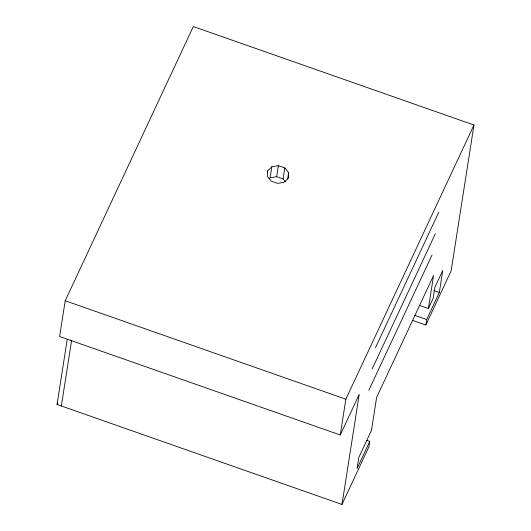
<?xml version="1.0" encoding="UTF-8"?>
<svg xmlns="http://www.w3.org/2000/svg" width="531" height="531" viewBox="0 0 531 531"><rect width="100%" height="100%" fill="white"/><g stroke="black" fill="none" stroke-linecap="round" stroke-linejoin="round"><path stroke-width="0.8" d="M267.631 170.882L267.378 176.358L271.182 181.124L277.587 183.374L284.151 182.239L288.36 178.157L288.612 172.688L284.808 167.915L278.403 165.665L271.839 166.8L267.631 170.882L267.385 172.456M412.567 320.392L425.816 325.038L451.124 270.876L473.964 125.011L193.33 26.55L65.213 300.745L59.611 336.521L340.252 434.982L359.228 394.36L341.991 504.45L57.036 404.476L67.231 339.349M61.35 405.989L71.566 340.749M269.064 178.834L270.12 177.812L271.839 166.8M270.12 177.812L276.678 176.677L278.403 165.665M285.466 181.907L283.083 178.927L284.808 167.915M287.629 178.98L288.612 172.688M340.252 434.982L345.854 399.206L473.964 125.011M366.861 440.391L369.742 441.4L368.879 446.903L341.991 504.45M425.816 325.038L426.678 319.536L439.329 292.455L442.781 270.438L434.869 287.364L433.15 298.369L428.404 308.524L419.769 305.498M428.404 308.524L433.575 275.503L376.638 397.361L371.461 430.389L358.81 457.47L357.084 468.481L369.742 441.4M57.036 404.476L57.726 402.989M375.477 347.699L438.739 212.294M372.131 369.025L435.4 233.627M368.793 390.358L432.061 254.953M276.678 176.677L283.083 178.927M433.933 290.563L439.329 292.455M414.532 315.275L426.678 319.536M65.213 300.745L345.854 399.206"/></g></svg>
